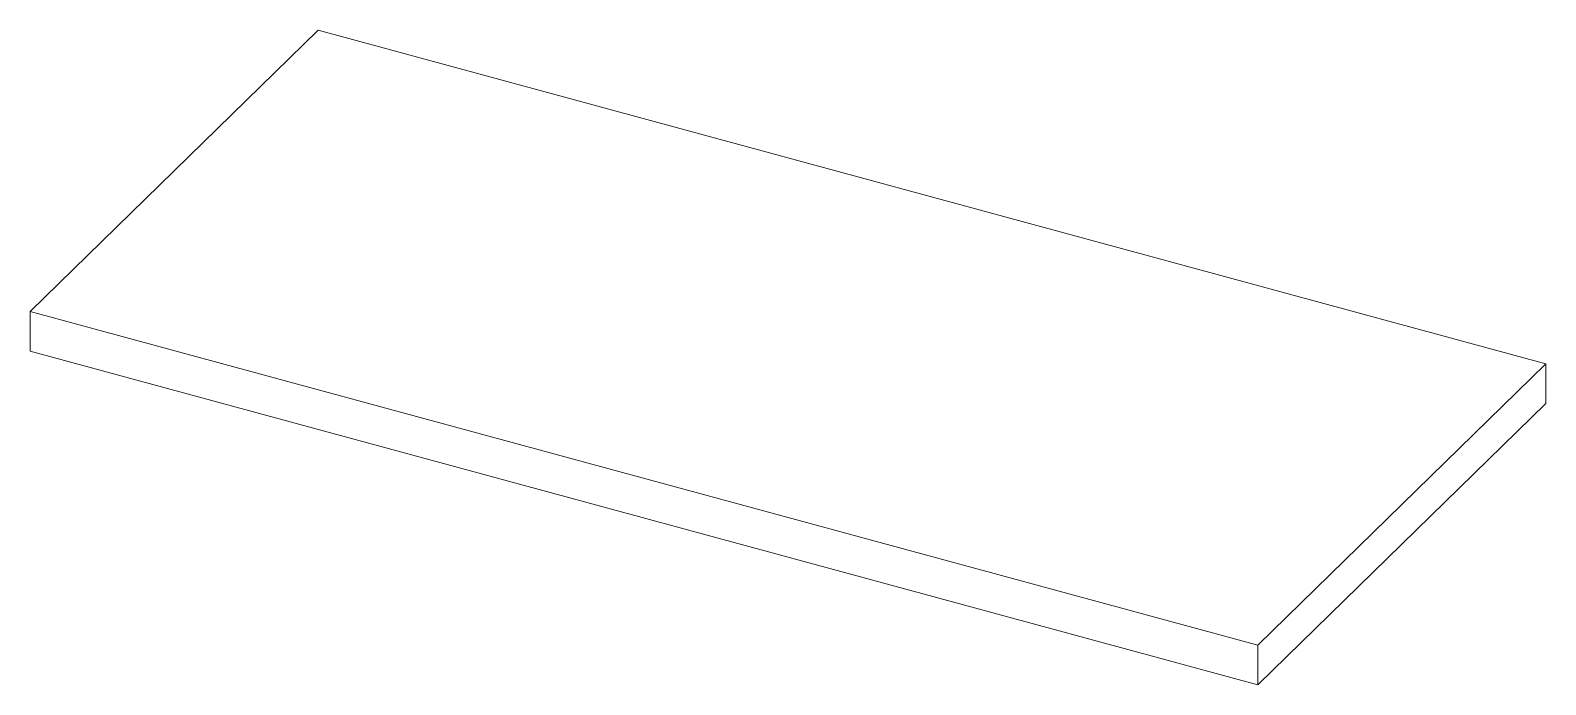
# Model space of a CAD drawing. Header units: millimetres. Extents: x -51.4 to 46.9, y -17.6 to 24.8.
import ezdxf

# ---------------------------------------------------------------- set-up
doc = ezdxf.new("R2010")
doc.units = ezdxf.units.MM

msp = doc.modelspace()

# ---------------------------------------------------------------- linework, layer by layer
at = {"color": 7, "linetype": 'Continuous', "lineweight": 15}
for p, q in [((-32.69, 24.841), (-51.357, 6.621)), ((46.908, 3.208), (-32.69, 24.841)), ((-51.357, 6.621), (-51.357, 4.05)), ((-51.357, 6.621), (28.24, -15.012)), ((-51.357, 4.05), (28.24, -17.583)), ((28.24, -15.012), (46.908, 3.208)), ((46.908, 3.208), (46.908, 0.637)), ((28.24, -17.583), (46.908, 0.637)), ((28.24, -15.012), (28.24, -17.583))]:
    msp.add_line(p, q, dxfattribs=at)

doc.saveas('drawing.dxf')
